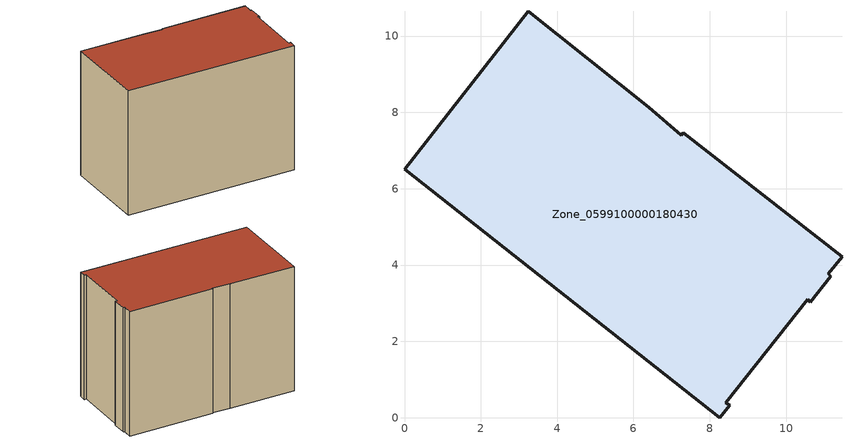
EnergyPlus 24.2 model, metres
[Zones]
Zone_0599100000180430
 floor ground (C_G): 6.39,8.14 7.25,7.4 7.3,7.47 11.46,4.22 11.1,3.77 11.17,3.71 10.63,3.02 10.57,3.1 8.41,0.4 8.52,0.32 8.27,0 0,6.51 3.24,10.65 z3.89
 wall outside (C_F): 8.41,0.4 10.57,3.1 10.63,3.02 11.17,3.71 11.1,3.77 11.46,4.22 7.3,7.47 7.25,7.4 6.39,8.14 3.24,10.65 0,6.51 8.27,0 8.52,0.32 8.41,0.4 z3.89:11.69
 roof outside (C_R): 7.25,7.4 6.39,8.14 3.24,10.65 0,6.51 8.27,0 8.52,0.32 8.41,0.4 10.57,3.1 10.63,3.02 11.17,3.71 11.1,3.77 11.46,4.22 7.3,7.47 z11.69
[BUILDING]
Pand.0599100000180430: North Axis=0; Terrain=City; Loads Convergence Tolerance Value=0.04; Temperature Convergence Tolerance Value=0.4; Solar Distribution=FullExterior; Maximum Number of Warmup Days=25; Minimum Number of Warmup Days=1
[Site:Location]
Rotterdam.The.Hague.AP_ZH_NLD Design_Conditions: Latitude=51.96; Longitude=4.45; Time Zone=1; Elevation=-4.5
[SITE:GROUNDTEMPERATURE:BUILDINGSURFACE]
18, 18, 18, 18, 18, 18, 18, 18, 18, 18, 18, 18
[MATERIAL] Thermal Absorptance=0.9; Solar Absorptance=0.7; Visible Absorptance=0.7
Name | Roughness | Thickness | Conductivity | Density | Specific Heat
G.TC.1975-1991 | MediumSmooth | 0.15 | 0.288461 | 540 | 1210
F.TC.1975-1991 | Rough | 0.3 | 0.230769 | 1920 | 840
R.TC.1975-1991 | MediumRough | 0.2 | 0.153846 | 1500 | 1000
[CONSTRUCTION]
C_G: G.TC.1975-1991
C_F: F.TC.1975-1991
C_R: R.TC.1975-1991
[ZONE]
Zone_0599100000180430: Type=1; Multiplier=1; Ceiling Height=Autocalculate; Volume=Autocalculate; Floor Area=autocalculate; Part of Total Floor Area=Yes
[ZONEINFILTRATION:DESIGNFLOWRATE]
Infil_Zone_0599100000180430: Zone or ZoneList or Space or SpaceList=Zone_0599100000180430; Schedule=AlwaysOn; Design Flow Rate Calculation Method=Flow/Area; Flow Rate per Floor Area=0.003; Constant Term Coefficient=1; Temperature Term Coefficient=0; Velocity Term Coefficient=0; Velocity Squared Term Coefficient=0
[HVACTEMPLATE:ZONE:IDEALLOADSAIRSYSTEM]
Zone_0599100000180430: Maximum Heating Supply Air Temperature=50; Minimum Cooling Supply Air Temperature=13; Maximum Heating Supply Air Humidity Ratio=0.0156; Minimum Cooling Supply Air Humidity Ratio=0.0077; Heating Limit=NoLimit; Cooling Limit=NoLimit; Dehumidification Control Type=ConstantSensibleHeatRatio; Cooling Sensible Heat Ratio=0.7; Dehumidification Setpoint=60; Humidification Control Type=None; Humidification Setpoint=30; Outdoor Air Method=None; Outdoor Air Flow Rate per Person=0.00944; Outdoor Air Flow Rate per Zone Floor Area=0; Outdoor Air Flow Rate per Zone=0; Demand Controlled Ventilation Type=None; Outdoor Air Economizer Type=NoEconomizer; Heat Recovery Type=None; Sensible Heat Recovery Effectiveness=0.7; Latent Heat Recovery Effectiveness=0.65
[ZONECONTROL:THERMOSTAT]
ThermostatControl_Zone_0599100000180430: Zone or ZoneList=Zone_0599100000180430; Control Type Schedule=DualSetpointControlType; Control 1=Thermostat_Zone_0599100000180430; Temperature Difference Between Cutout And Setpoint=0
[THERMOSTATSETPOINT:DUALSETPOINT]
Thermostat_Zone_0599100000180430: Heating Setpoint Temperature Schedule=HeatingSetpoint_Zone_0599100000180430; Cooling Setpoint Temperature Schedule=CoolingSetpoint_Zone_0599100000180430
[SCHEDULE:COMPACT]
HeatingSetpoint_Zone_0599100000180430: Through: 12/31, For: AllDays, Until: 24:00, 21
CoolingSetpoint_Zone_0599100000180430: Through: 12/31, For: AllDays, Until: 24:00, 24
DualSetpointControlType: Through: 12/31, For: AllDays, Until: 24:00, 4
AlwaysOn: Through: 12/31, For: AllDays, Until: 24:00, 1
